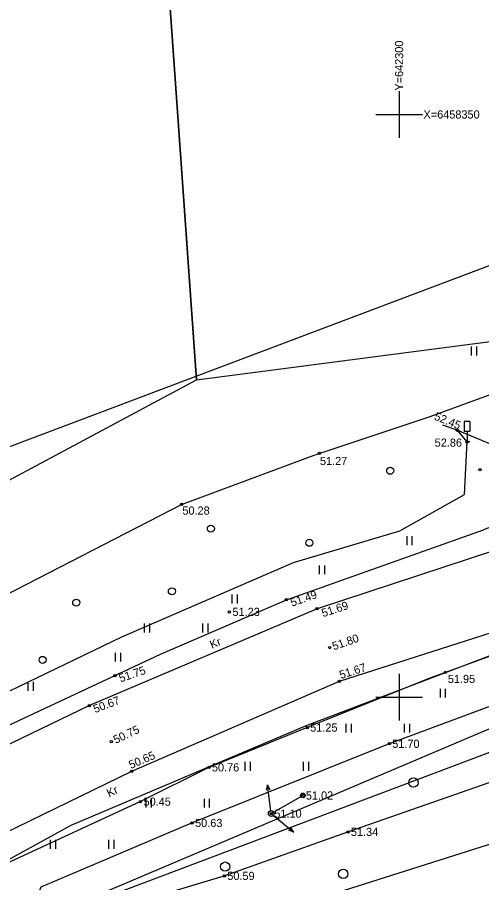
# Model space of a CAD drawing. Extents: x 641598 to 644682, y 6455476 to 6459379.
# Drawn here: x 642267.3 to 642307.1, y 6458284.1 to 6458358.3 of the extents above; entities that cross this region are included whole.
import ezdxf

# ---------------------------------------------------------------- set-up
doc = ezdxf.new("R2010")
doc.units = 0
for name, color, linetype in [('HALJASTUS', 7, 'Continuous'), ('KORGUS', 7, 'Continuous'), ('LIIKLUS', 7, 'Continuous'), ('MOOTKORG', 7, 'Continuous'), ('MOOTMPUNKT', 7, 'Continuous'), ('MOOTPIIR', 7, 'Continuous'), ('MPOHULIIN', 7, 'Continuous'), ('PIIR', 7, 'Continuous'), ('POST', 7, 'Continuous'), ('SITRASS', 7, 'Continuous'), ('TEE', 7, 'Continuous'), ('VORK', 7, 'Continuous')]:
    doc.layers.add(name, color=color, linetype=linetype)

msp = doc.modelspace()

# ---------------------------------------------------------------- linework, layer by layer
at = {"layer": 'HALJASTUS'}
for p, q in [((642306.193, 6458330.088), (642306.193, 6458329.326)), ((642306.648, 6458330.088), (642306.648, 6458329.326)), ((642300.652, 6458313.815), (642300.652, 6458313.054)), ((642301.107, 6458313.815), (642301.107, 6458313.054)), ((642293.152, 6458311.315), (642293.152, 6458310.554)), ((642293.607, 6458311.315), (642293.607, 6458310.554)), ((642285.652, 6458308.815), (642285.652, 6458308.054)), ((642286.107, 6458308.815), (642286.107, 6458308.054)), ((642278.152, 6458306.315), (642278.152, 6458305.554)), ((642278.607, 6458306.315), (642278.607, 6458305.554)), ((642283.152, 6458306.315), (642283.152, 6458305.554)), ((642283.607, 6458306.315), (642283.607, 6458305.554)), ((642275.652, 6458303.815), (642275.652, 6458303.054)), ((642276.107, 6458303.815), (642276.107, 6458303.054)), ((642268.152, 6458301.315), (642268.152, 6458300.554)), ((642268.607, 6458301.315), (642268.607, 6458300.554)), ((642303.509, 6458300.732), (642303.509, 6458299.971)), ((642303.964, 6458300.732), (642303.964, 6458299.971)), ((642295.424, 6458297.725), (642295.424, 6458296.964)), ((642295.88, 6458297.725), (642295.88, 6458296.964)), ((642300.424, 6458297.725), (642300.424, 6458296.964)), ((642300.88, 6458297.725), (642300.88, 6458296.964)), ((642286.769, 6458294.458), (642286.769, 6458293.697)), ((642287.224, 6458294.458), (642287.224, 6458293.697)), ((642291.769, 6458294.458), (642291.769, 6458293.697)), ((642292.224, 6458294.458), (642292.224, 6458293.697)), ((642278.27, 6458291.295), (642278.27, 6458290.533)), ((642278.725, 6458291.295), (642278.725, 6458290.533)), ((642283.27, 6458291.295), (642283.27, 6458290.533)), ((642283.725, 6458291.295), (642283.725, 6458290.533)), ((642270.081, 6458287.768), (642270.081, 6458287.007)), ((642270.536, 6458287.768), (642270.536, 6458287.007)), ((642275.081, 6458287.768), (642275.081, 6458287.007)), ((642275.536, 6458287.768), (642275.536, 6458287.007))]:
    msp.add_line(p, q, dxfattribs=at)
for points in [[(642244.852, 6458298.285), (642247.172, 6458295.119), (642253.2, 6458294.31), (642257.699, 6458296.25), (642276.218, 6458305.192), (642290.958, 6458311.549), (642300.078, 6458314.286), (642305.619, 6458317.394), (642305.827, 6458321.905), (642304.999, 6458322.902)], [(642311.289, 6458300.52), (642299.154, 6458296.005), (642282.245, 6458289.211), (642269.274, 6458283.706), (642267.779, 6458279.899), (642267.779, 6458275.695), (642270.104, 6458270.789)]]:
    msp.add_lwpolyline(points, dxfattribs=at)
for centre, radius in [((642299.236, 6458319.428), 0.3), ((642283.857, 6458314.463), 0.3), ((642292.308, 6458313.251), 0.3), ((642280.516, 6458309.089), 0.3), ((642272.311, 6458308.122), 0.3), ((642269.428, 6458303.207), 0.3), ((642301.229, 6458292.676), 0.4), ((642285.086, 6458285.466), 0.4), ((642295.21, 6458284.838), 0.4)]:
    msp.add_circle(centre, radius, dxfattribs=at)
at = {"layer": 'KORGUS'}
for centre in [(642304.999, 6458322.902), (642305.827, 6458321.905), (642293.163, 6458320.931), (642306.939, 6458319.525), (642281.346, 6458316.538), (642290.343, 6458308.358), (642285.452, 6458307.324), (642292.973, 6458307.598), (642294.047, 6458304.267), (642275.639, 6458301.862), (642303.962, 6458302.123), (642294.885, 6458301.377), (642273.446, 6458299.28), (642275.31, 6458296.199), (642299.154, 6458296.005), (642277.071, 6458293.645), (642291.747, 6458291.573), (642289.041, 6458290.018), (642282.245, 6458289.211)]:
    msp.add_circle(centre, 0.1, dxfattribs=at)
at = {"layer": 'LIIKLUS'}
for p, q in [((642305.577, 6458323.655), (642305.577, 6458322.805)), ((642306.077, 6458323.655), (642305.577, 6458323.655)), ((642306.077, 6458323.655), (642306.077, 6458322.805)), ((642306.077, 6458322.805), (642305.577, 6458322.805)), ((642305.827, 6458322.805), (642305.827, 6458321.905)), ((642306.077, 6458321.905), (642305.827, 6458321.905))]:
    msp.add_line(p, q, dxfattribs=at)
at = {"layer": 'MOOTMPUNKT'}
for centre in [(642292.118, 6458297.4), (642283.69, 6458293.985), (642277.824, 6458291.044), (642295.609, 6458288.451), (642285.007, 6458284.672)]:
    msp.add_circle(centre, 0.1, dxfattribs=at)
at = {"layer": 'MOOTPIIR'}
for p, q in [((642252.436, 6458316.178), (642300.921, 6458334.464)), ((642314.716, 6458297.889), (642250.796, 6458273.782))]:
    msp.add_line(p, q, dxfattribs=at)
msp.add_lwpolyline([(642300.921, 6458334.464), (642322.766, 6458342.703), (642477.62, 6458383.609)], dxfattribs=at)
at = {"layer": 'MPOHULIIN'}
for p, q in [((642288.703, 6458292.495), (642288.615, 6458292.027)), ((642288.703, 6458292.495), (642288.911, 6458292.067)), ((642289.007, 6458290.265), (642288.703, 6458292.495)), ((642289.041, 6458290.018), (642289.041, 6458290.018)), ((642289.041, 6458290.018), (642289.041, 6458290.018)), ((642289.233, 6458289.858), (642290.966, 6458288.423)), ((642290.966, 6458288.423), (642290.524, 6458288.597)), ((642290.966, 6458288.423), (642290.715, 6458288.826))]:
    msp.add_line(p, q, dxfattribs=at)
at = {"layer": 'PIIR'}
for points in [[(642268.69, 6458531.54), (642218.24, 6458528.18), (642207.14, 6458300.58), (642234.59, 6458304.63), (642255.53, 6458312.72), (642282.64, 6458327.24), (642273.12, 6458461.65)], [(642331.42, 6458447.23), (642273.12, 6458461.65), (642282.64, 6458327.24), (642310.24, 6458330.84), (642343.02, 6458334.87), (642497.59, 6458376.11), (642471.23, 6458416.22), (642371.57, 6458381.59), (642373.71, 6458432.5)], [(642272.29, 6458282.22), (642364.29, 6458201.72), (642369.76, 6458207.21), (642375.59, 6458202.1), (642479.67, 6458306.63), (642469.82, 6458343.96), (642416.34, 6458328.86), (642326.82, 6458305.37)]]:
    msp.add_lwpolyline(points, close=True, dxfattribs=at)
at = {"layer": 'POST'}
msp.add_line((642289.041, 6458290.018), (642291.747, 6458291.573), dxfattribs=at)
for centre, radius in [((642291.747, 6458291.573), 0.2), ((642289.041, 6458290.018), 0.25)]:
    msp.add_circle(centre, radius, dxfattribs=at)
at = {"layer": 'SITRASS'}
for points in [[(642216.132, 6458277.384), (642224.323, 6458282.697), (642231.138, 6458287.191), (642241.122, 6458293.662), (642250.317, 6458299.684), (642261.387, 6458306.26), (642281.346, 6458316.538), (642292.717, 6458320.782), (642302.658, 6458324.094), (642311.499, 6458327.305), (642315.855, 6458329.383), (642342.401, 6458340.731), (642363.007, 6458348.195), (642376.785, 6458353.544), (642382.522, 6458356.754), (642396.559, 6458361.524), (642421.366, 6458368.874), (642435.043, 6458371.286)], [(642455.365, 6458324.078), (642437.352, 6458326.106), (642416.887, 6458327.068), (642389.22, 6458321.599), (642314.946, 6458289.673), (642310.513, 6458288.265), (642288.161, 6458281.167), (642261.462, 6458275.158), (642228.895, 6458254.349), (642194.936, 6458232.651), (642183.736, 6458224.057), (642152.197, 6458196.41), (642142.669, 6458184.813), (642134.079, 6458176.815), (642131.126, 6458173.905), (642119.379, 6458163.842), (642078.111, 6458126.199), (642033.777, 6458082.952), (641990.565, 6458039.78)], [(642350.658, 6458318.557), (642340.081, 6458315.21), (642333.094, 6458312.868), (642323.238, 6458309.21), (642314.859, 6458306.086), (642302.65, 6458301.646), (642292.118, 6458297.4), (642283.69, 6458293.985), (642277.824, 6458291.044), (642260.864, 6458283.209), (642258.105, 6458281.406), (642246.435, 6458275.407), (642239.064, 6458271.494), (642224.913, 6458262.881), (642203.547, 6458248.997)], [(642209.379, 6458245.149), (642220.089, 6458253.022), (642227.342, 6458258.288), (642242.017, 6458268.099), (642250.796, 6458273.782), (642252.415, 6458274.489), (642260.089, 6458276.987), (642267.162, 6458279.318), (642285.007, 6458284.672), (642295.609, 6458288.451), (642306.577, 6458292.278), (642311.155, 6458293.876), (642319.42, 6458297.073), (642333.623, 6458304.729), (642345.374, 6458310.425)]]:
    msp.add_lwpolyline(points, dxfattribs=at)
at = {"layer": 'TEE'}
for points in [[(642227.969, 6458267.08), (642245.218, 6458277.19), (642260.667, 6458285.671), (642277.071, 6458293.645), (642294.885, 6458301.377), (642313.012, 6458307.171), (642331.139, 6458313.899), (642349.102, 6458320.037), (642368.832, 6458325.994), (642388.41, 6458331.53), (642408.107, 6458336.528), (642425.91, 6458341.234), (642432.676, 6458342.887)], [(642303.728, 6458323.365), (642304.999, 6458322.902), (642310.351, 6458320.671), (642315.154, 6458317.405), (642307.229, 6458314.35)], [(642244.965, 6458286.416), (642259.174, 6458294.159), (642279.551, 6458303.691), (642290.343, 6458308.358), (642307.229, 6458314.35)], [(642310.358, 6458313.294), (642292.973, 6458307.598), (642273.446, 6458299.28), (642257.557, 6458291.63), (642240.765, 6458282.308), (642224.11, 6458272.869)], [(642312.818, 6458305.482), (642291.948, 6458297.512), (642271.836, 6458288.991), (642260.317, 6458282.684), (642259.241, 6458281.994), (642259.844, 6458279.114), (642261.366, 6458275.686), (642264.566, 6458272.213), (642269.392, 6458268.225)]]:
    msp.add_lwpolyline(points, dxfattribs=at)
at = {"layer": 'VORK'}
for p, q in [((642300, 6458352), (642300, 6458348)), ((642298, 6458350), (642302, 6458350)), ((642300, 6458302), (642300, 6458298)), ((642298, 6458300), (642302, 6458300))]:
    msp.add_line(p, q, dxfattribs=at)

# ---------------------------------------------------------------- texts
at = {"layer": 'KORGUS'}
for s, rotation, p in [(' 52.45', 337.9425, (642302.709, 6458323.937)), (' 51.49', 18.91558, (642290.574, 6458307.682)), (' 51.69', 17.86056, (642293.236, 6458306.786)), (' 51.80', 19.03386, (642294.161, 6458303.936)), (' 51.75', 18.91558, (642275.87, 6458301.185)), (' 51.67', 17.73356, (642294.759, 6458301.479)), (' 50.67', 20.72064, (642273.689, 6458298.539)), (' 50.75', 25.25072, (642275.46, 6458295.883)), (' 50.65', 23.13089, (642276.763, 6458293.736))]:
    msp.add_text(s, height=0.7, rotation=rotation, dxfattribs=at).set_placement(p)
for s, p in [(' 52.86', (642302.792, 6458321.495)), (' 51.27', (642292.954, 6458319.921)), (' 50.28', (642281.155, 6458315.666)), (' 51.23', (642285.452, 6458306.974)), (' 51.95', (642303.92, 6458301.22)), (' 51.70', (642299.154, 6458295.655)), (' 51.02', (642291.747, 6458291.223)), (' 51.10', (642289.041, 6458289.668)), (' 50.63', (642282.245, 6458288.861))]:
    msp.add_text(s, height=0.7, dxfattribs=at).set_placement(p)
at = {"layer": 'MOOTKORG'}
for s, p in [(' 51.25', (642292.118, 6458297.05)), (' 50.76', (642283.69, 6458293.635)), (' 50.45', (642277.824, 6458290.694)), (' 51.34', (642295.609, 6458288.101)), (' 50.59', (642285.007, 6458284.322))]:
    msp.add_text(s, height=0.7, dxfattribs=at).set_placement(p)
at = {"layer": 'TEE'}
for rotation, p in [(23.07149, (642283.948, 6458304.149)), (25.92604, (642275.13, 6458291.408))]:
    msp.add_text('Kr', height=0.7, rotation=rotation, dxfattribs=at).set_placement(p)
at = {"layer": 'VORK'}
msp.add_text('Y=642300', height=0.7, rotation=90, dxfattribs=at).set_placement((642300.35, 6458352.044))
msp.add_text('X=6458350', height=0.7, dxfattribs=at).set_placement((642302.094, 6458349.65))

doc.saveas('drawing.dxf')
